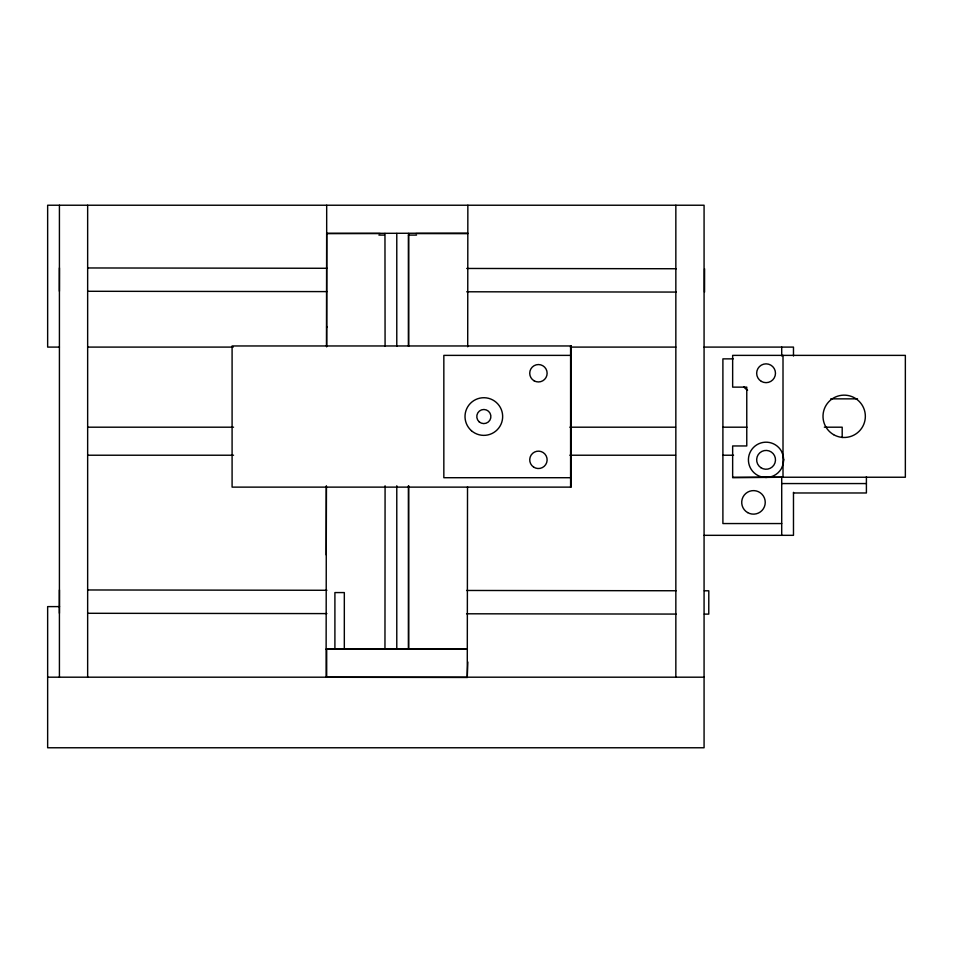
<?xml version="1.0" encoding="UTF-8"?>
<svg xmlns="http://www.w3.org/2000/svg" width="953" height="953" viewBox="0 0 953 953"><rect width="100%" height="100%" fill="white"/><g stroke="black" fill="none" stroke-linecap="round" stroke-linejoin="round"><path stroke-width="1.43" d="M59.408 291.249L59.443 267.924M59.408 613.244L59.443 589.931M326.355 485.78L326.129 649.231L467.304 649.231L467.518 486.757M326.534 346.261L326.688 233.461L467.852 233.116M467.304 649.136L326.129 649.041L326.129 677.273L467.256 677.464L467.852 662.013M467.709 346.797L467.852 205.229M704.541 292.106L704.577 268.782M326.26 554.932L326.391 486.566M326.653 346.892L326.688 205.229M467.256 677.464L467.304 649.231M378.901 235.081L384.416 235.081M408.432 235.081L416.544 235.081M59.42 347.095L47.65 347.095L47.65 205.229L704.076 205.229L704.076 747.771L47.65 747.771L47.65 606.608L59.562 606.608M87.652 347.095L233.211 347.095M570.382 347.095L675.844 347.095M704.076 347.095L793.48 347.095L793.48 355.993M571.252 355.374L443.836 355.374L443.836 477.715L571.252 477.715M733.191 358.864L722.898 358.864L722.898 523.554L781.71 523.554M830.754 398.854L857.497 398.854M87.7 427.194L233.545 427.194M569.858 427.194L675.522 427.194M723.136 427.194L746.949 427.194M824.333 427.194L842.19 427.194L842.19 437.582M87.7 455.224L233.545 455.224M569.858 455.224L675.522 455.224M723.136 455.224L733.56 455.224M732.654 477.239L905.35 477.239L905.35 355.374L732.654 355.374L732.654 387.132L746.771 387.132L746.771 445.956L732.654 445.956L732.654 477.715L783.009 477.239L783.009 355.374M781.71 483.564L866.408 483.564M793.48 492.975L866.408 492.975L866.408 476.703M704.076 535.324L793.48 535.324L793.48 492.344M47.65 677.19L704.076 677.19M326.688 233.461L380.187 233.533M415.842 233.58L467.852 233.652M87.688 267.96L327.01 268.281M466.732 268.46L676.332 268.746M87.652 291.284L326.974 291.606M466.708 291.785L676.296 292.071M326.688 326.486L326.688 327.57M87.676 589.967L326.915 590.276M466.601 590.467L676.118 590.753M704.35 590.789L708.806 590.789L708.77 614.113L704.315 614.113M87.652 613.291L326.891 613.601M466.565 613.792L676.082 614.077M781.71 347.095L781.71 355.922M781.71 477.56L781.71 535.324M675.844 205.229L675.844 677.19M570.597 345.963L570.597 487.126M408.611 233.425L408.611 346.249M408.611 485.78L408.611 649.064M408.48 234.914L408.48 346.249M408.48 485.78L408.48 649.064M396.782 233.425L396.782 346.249M396.782 485.78L396.782 649.064M384.964 233.425L385.083 346.249M385.083 485.78L384.964 649.064M344.319 649.041L344.319 592.575L334.908 592.575L334.908 649.041M326.688 649.041L326.688 677.273M87.652 205.229L87.652 677.19M59.42 205.229L59.42 677.19M747.593 390.23A11.77 11.77 0 0 1 743.84 386.787M783.723 459.834L783.116 464.397L781.353 468.662A17.642 17.642 0 0 1 770.643 476.881L766.069 477.477L761.507 476.881A17.642 17.642 0 0 1 752.072 449.089A17.642 17.642 0 0 1 781.353 451.007L783.116 455.272L783.723 459.834M571.252 345.963L232.091 345.963L232.091 487.126L571.252 487.126L571.252 345.963M479.192 421.857A7.064 7.064 0 0 0 490.759 417.914A7.064 7.064 0 0 0 481.563 409.861A7.064 7.064 0 0 0 479.192 421.857M533.609 467.077A8.696 8.696 0 0 0 547.105 460.382A8.696 8.696 0 0 0 534.562 452.044A8.696 8.696 0 0 0 533.609 467.077M471.437 430.708A18.822 18.822 0 0 0 502.302 420.202A18.822 18.822 0 0 0 477.775 398.723A18.822 18.822 0 0 0 471.437 430.708M760.863 467.673A9.411 9.411 0 0 0 775.468 460.43A9.411 9.411 0 0 0 761.9 451.4A9.411 9.411 0 0 0 760.863 467.673M761.364 381.403A9.411 9.411 0 0 0 775.48 373.254A9.411 9.411 0 0 0 761.364 365.106A9.411 9.411 0 0 0 761.364 381.403M534.073 380.783A8.696 8.696 0 0 0 547.129 373.254A8.696 8.696 0 0 0 534.073 365.714A8.696 8.696 0 0 0 534.073 380.783M747.593 512.571A11.77 11.77 0 0 0 765.247 502.386A11.77 11.77 0 0 0 747.593 492.189A11.77 11.77 0 0 0 747.593 512.571M833.589 434.651A21.18 21.18 0 0 0 865.348 416.306A21.18 21.18 0 0 0 833.589 397.973A21.18 21.18 0 0 0 833.589 434.651"/></g></svg>
